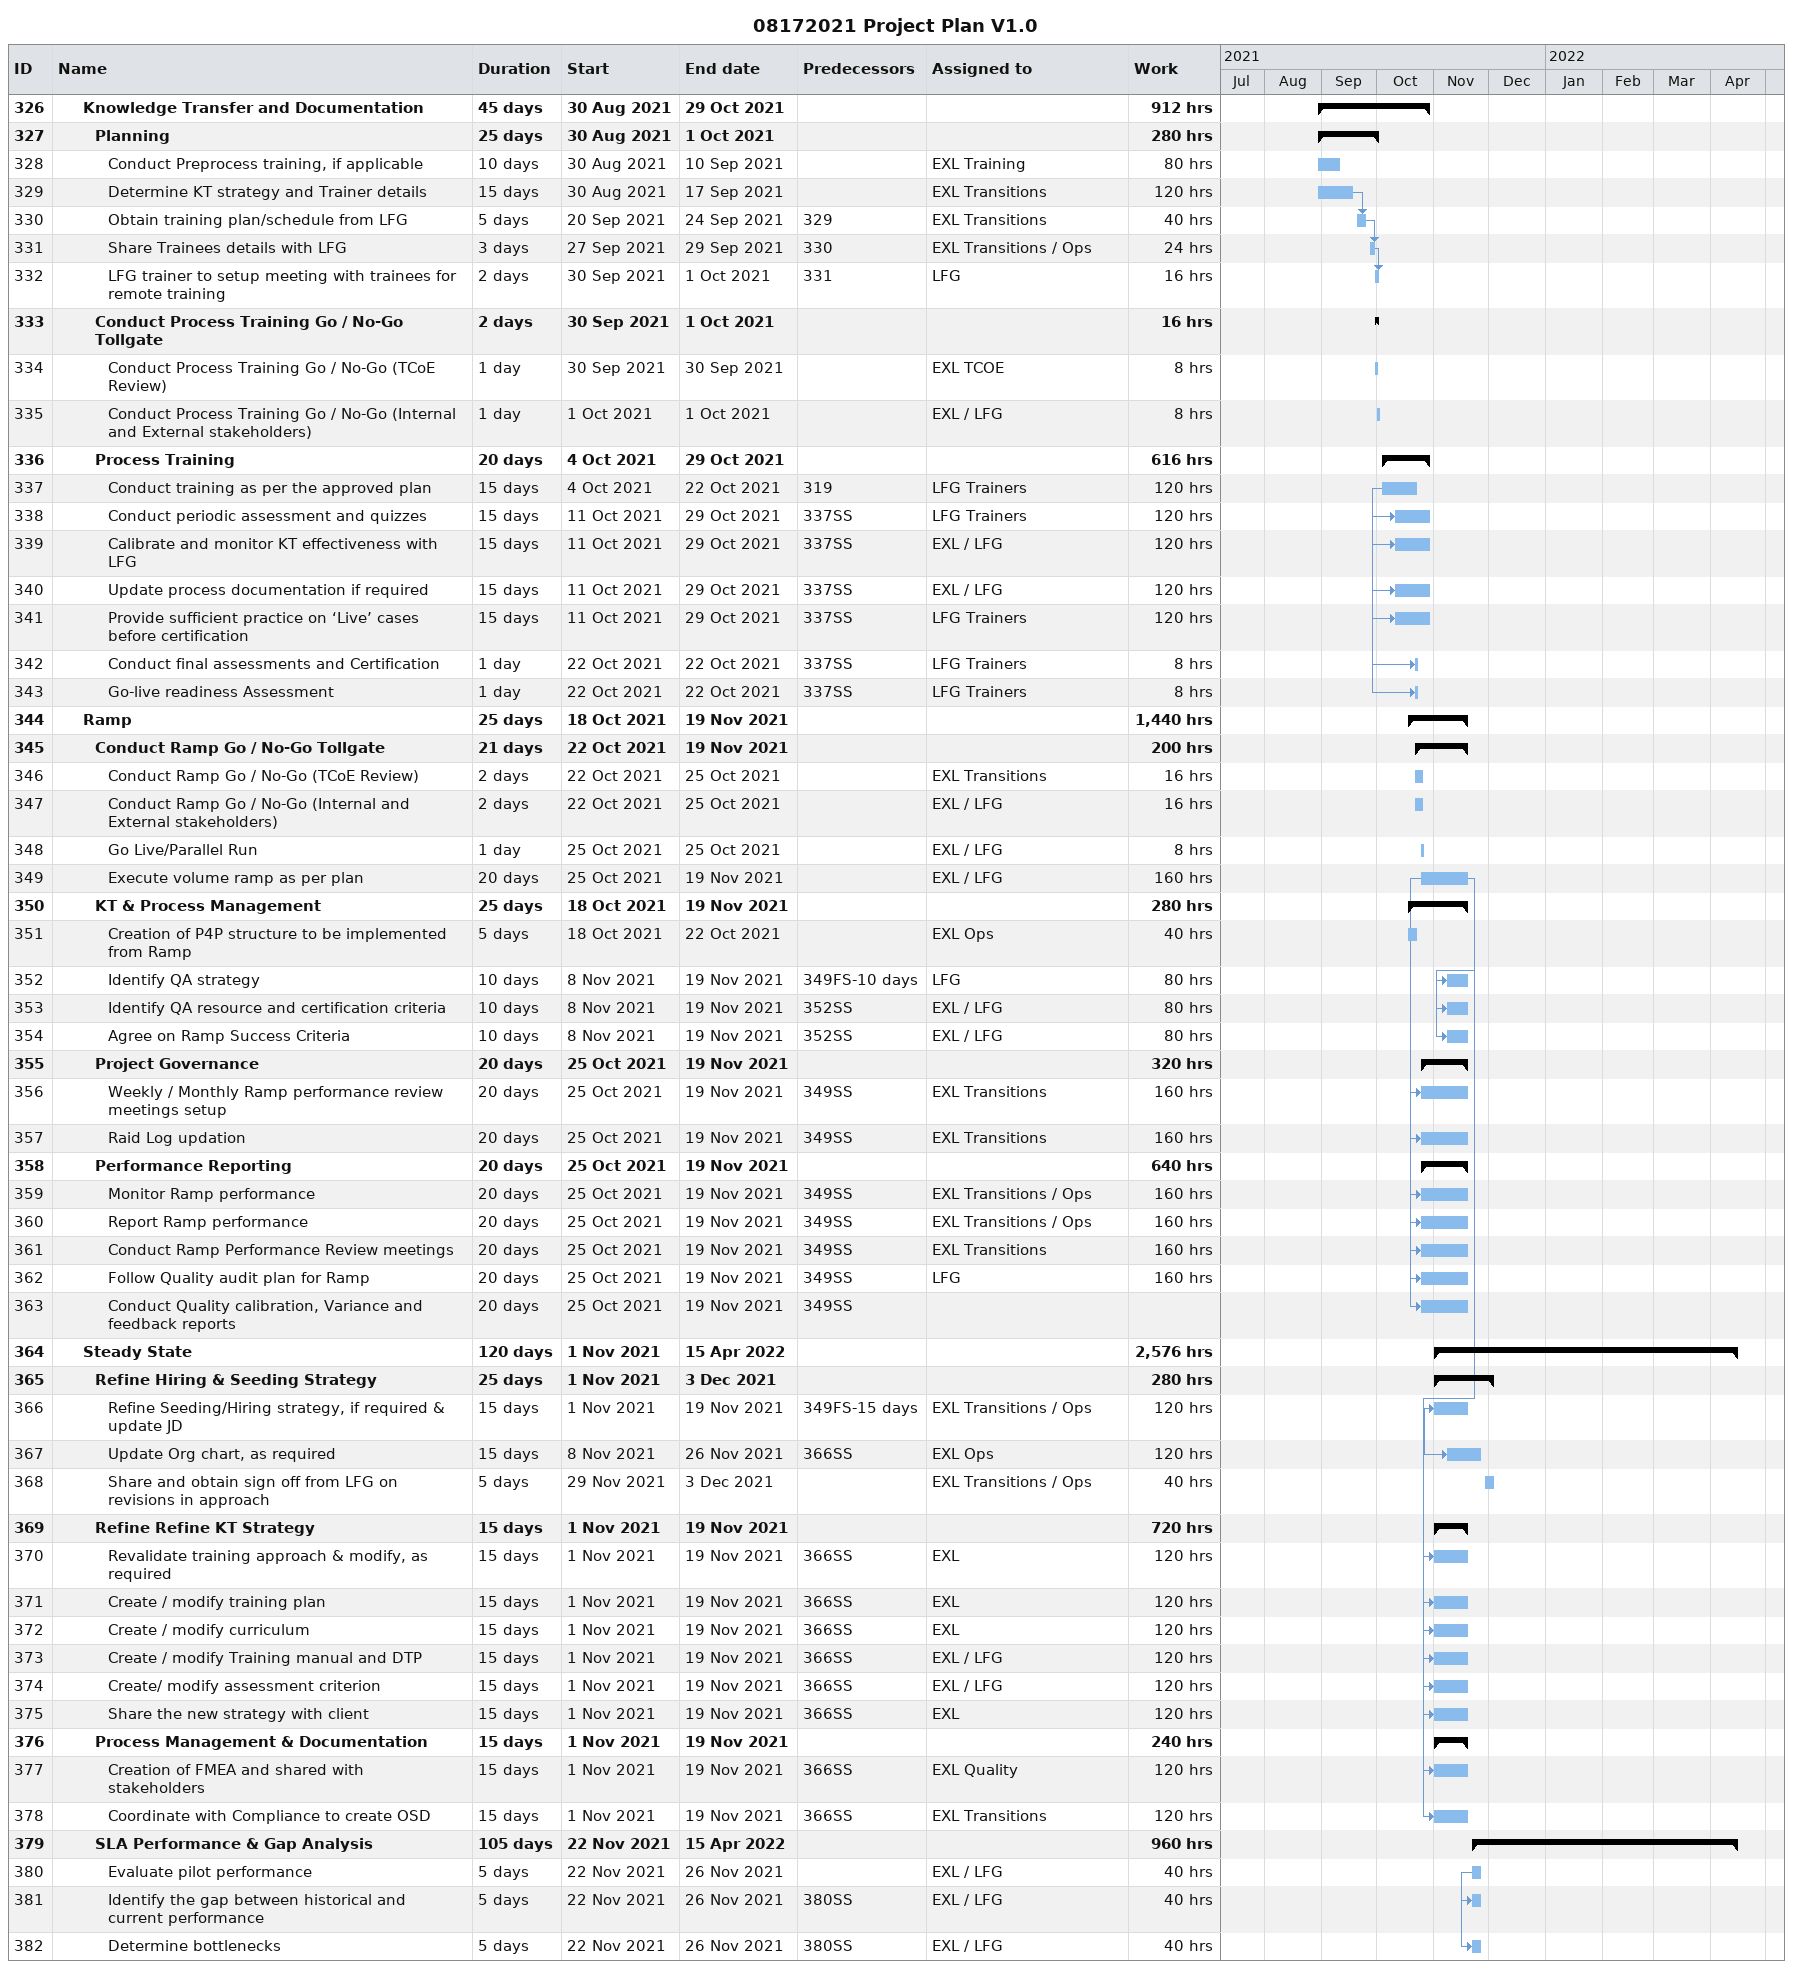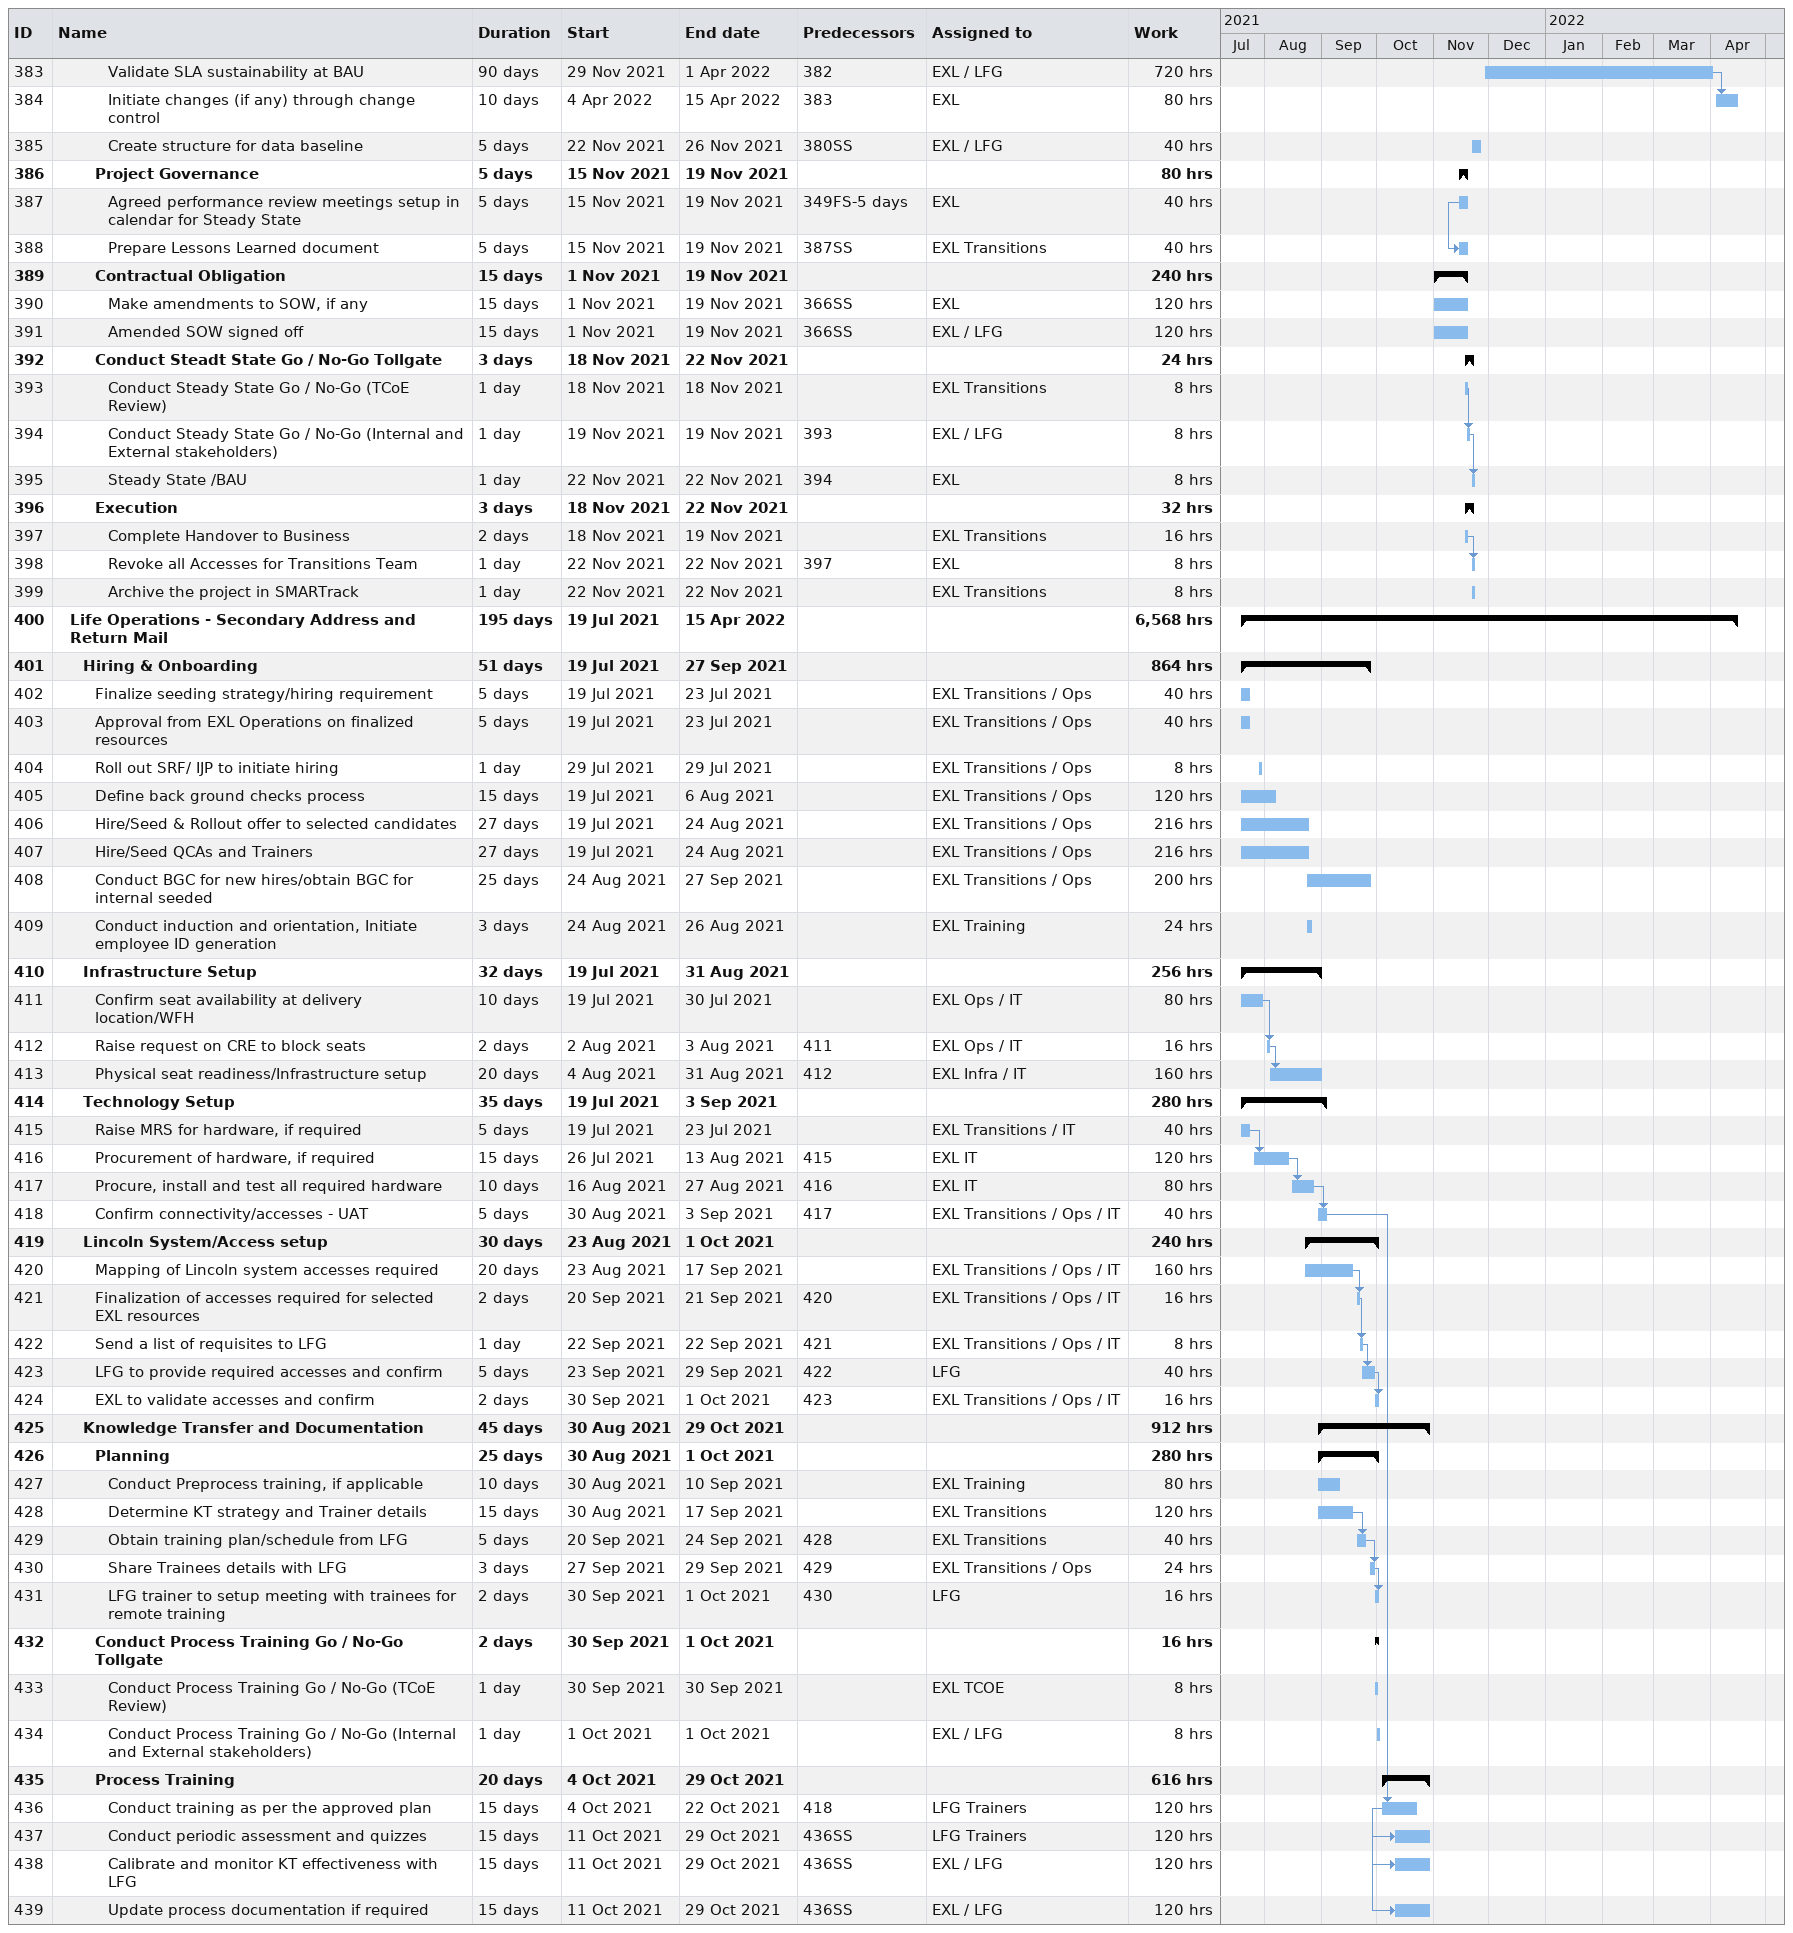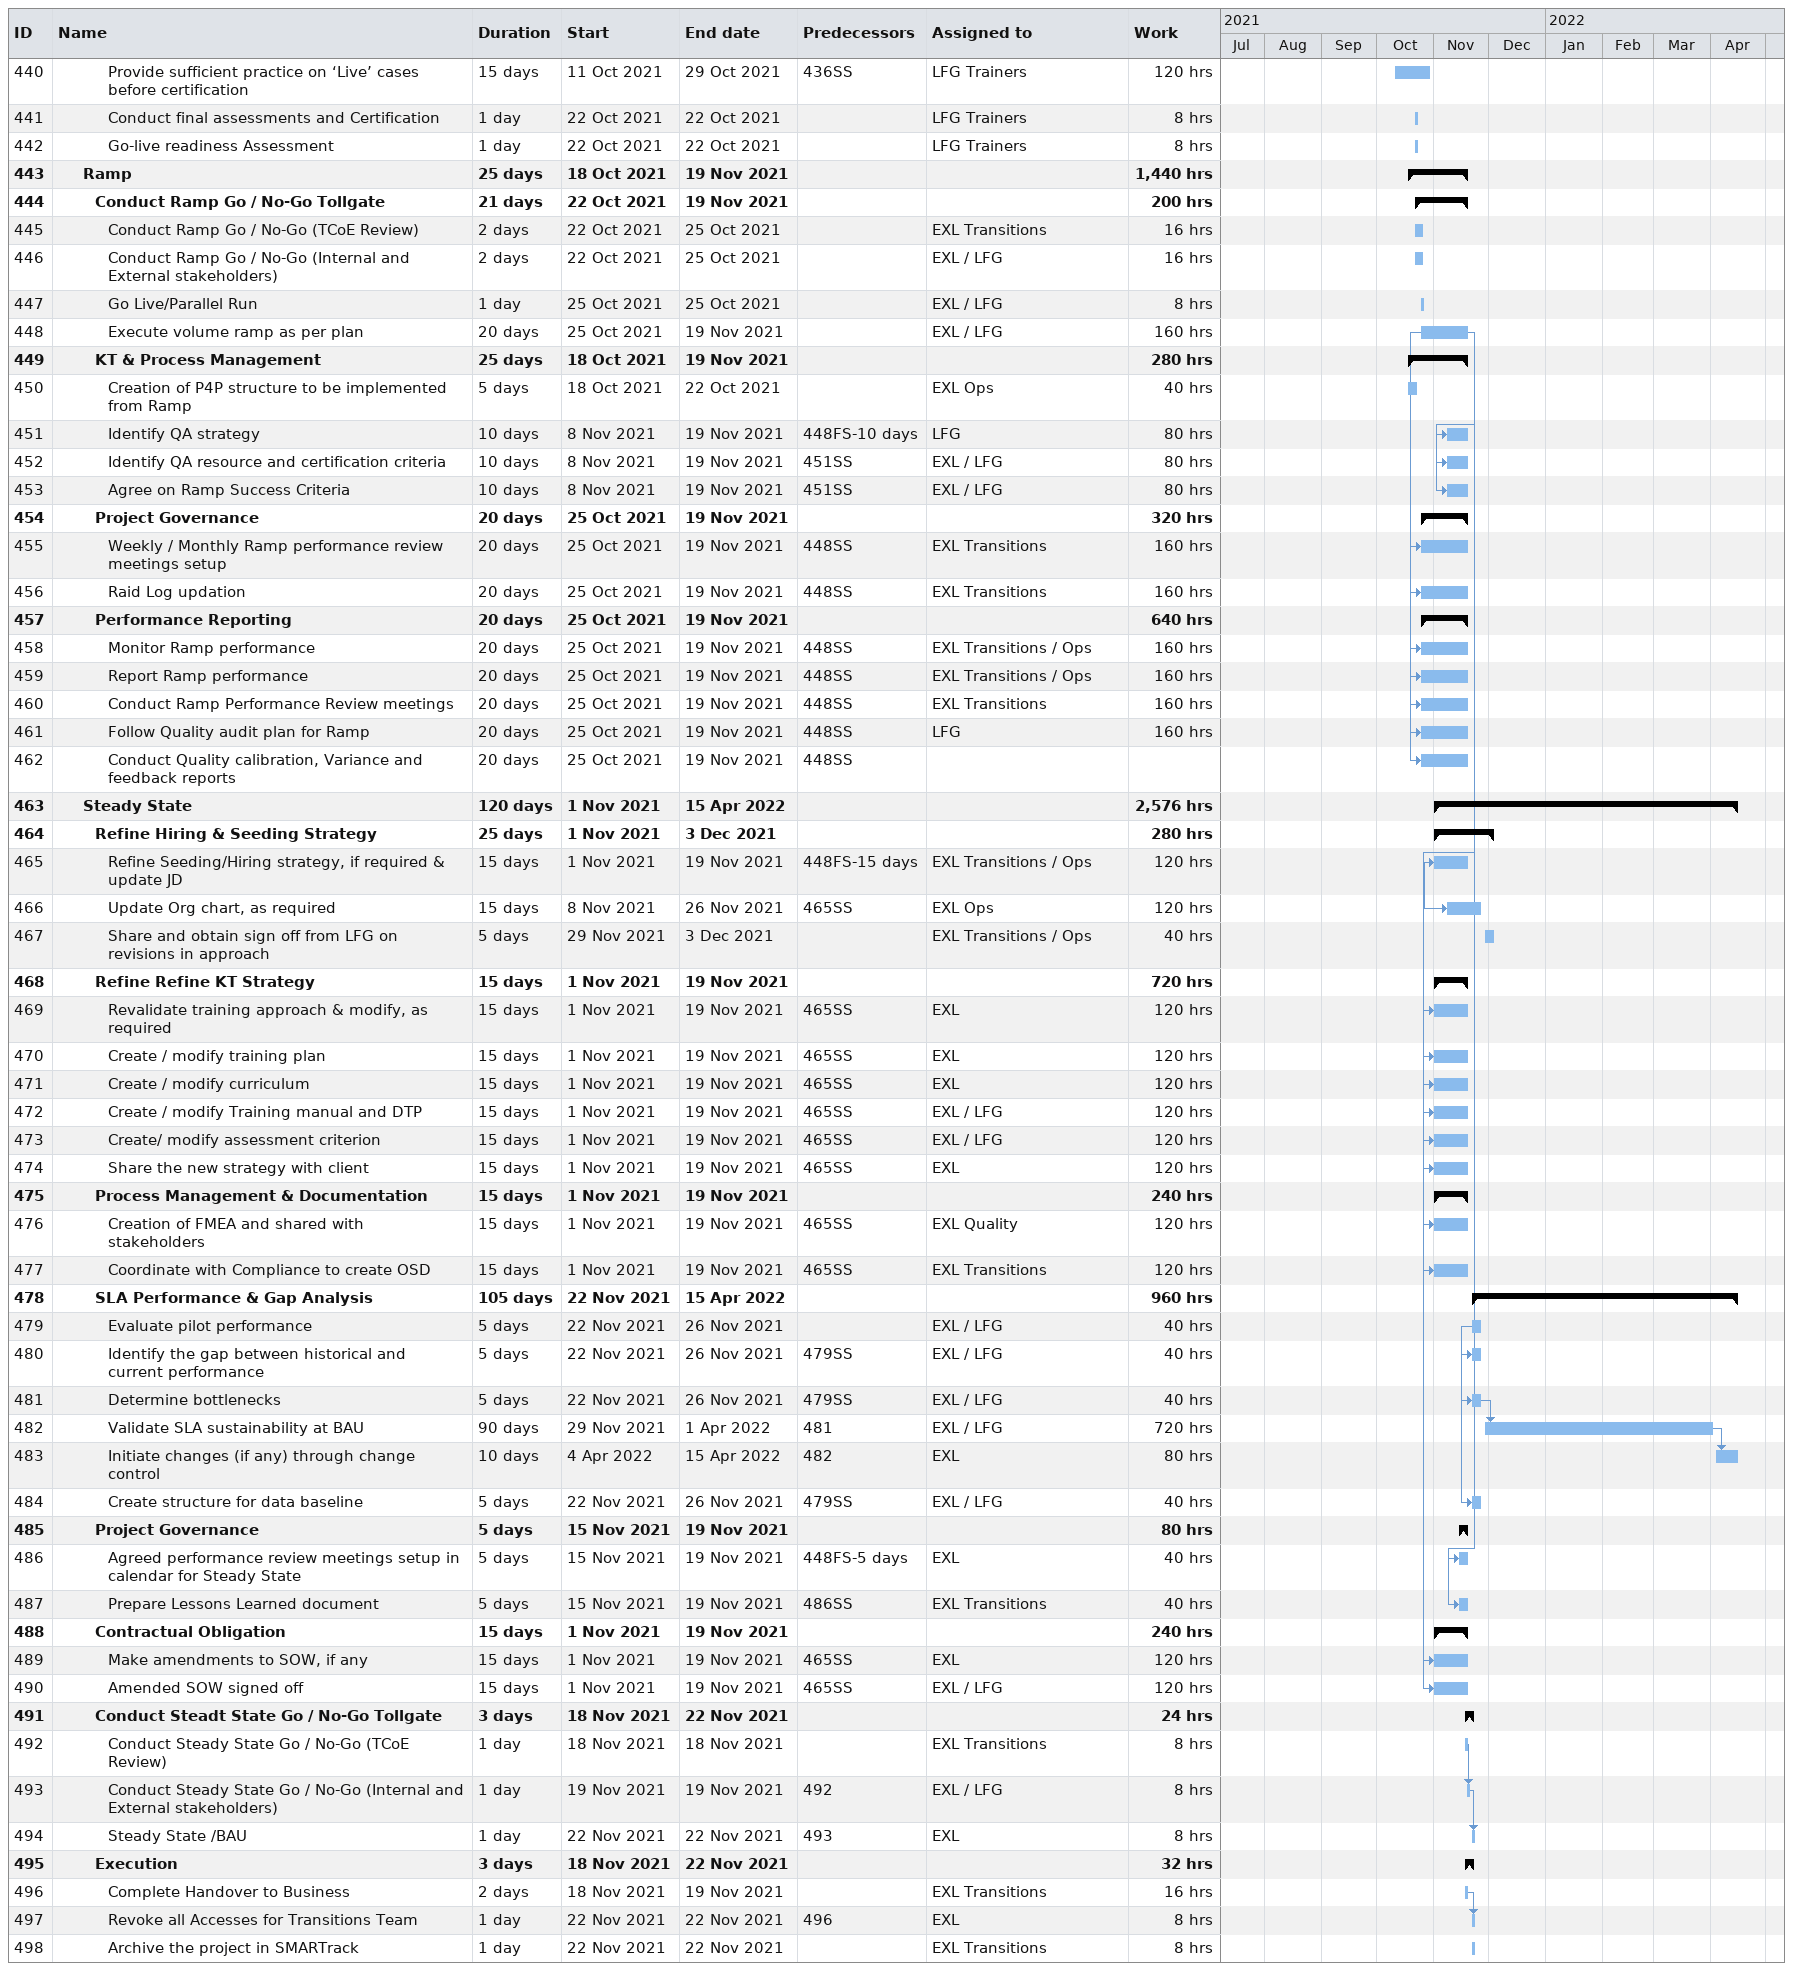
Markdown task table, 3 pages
08172021 Project Plan V1.0

| ID | Level | Task | Duration | Start | Finish | Predecessors | Resources | Work (h) |
|---|---|---|---|---|---|---|---|---|
| 326 | 3 | **Knowledge Transfer and Documentation** | 45d | 2021-08-30 | 2021-10-29 |  |  | 912 |
| 327 | 4 | **Planning** | 25d | 2021-08-30 | 2021-10-01 |  |  | 280 |
| 328 | 5 | Conduct Preprocess training, if applicable | 10d | 2021-08-30 | 2021-09-10 |  | EXL Training | 80 |
| 329 | 5 | Determine KT strategy and Trainer details | 15d | 2021-08-30 | 2021-09-17 |  | EXL Transitions | 120 |
| 330 | 5 | Obtain training plan/schedule from LFG | 5d | 2021-09-20 | 2021-09-24 | 329 | EXL Transitions | 40 |
| 331 | 5 | Share Trainees details with LFG | 3d | 2021-09-27 | 2021-09-29 | 330 | EXL Transitions / Ops | 24 |
| 332 | 5 | LFG trainer to setup meeting with trainees for remote training | 2d | 2021-09-30 | 2021-10-01 | 331 | LFG | 16 |
| 333 | 4 | **Conduct Process Training Go / No-Go Tollgate** | 2d | 2021-09-30 | 2021-10-01 |  |  | 16 |
| 334 | 5 | Conduct Process Training Go / No-Go (TCoE Review) | 1d | 2021-09-30 | 2021-09-30 |  | EXL TCOE | 8 |
| 335 | 5 | Conduct Process Training Go / No-Go (Internal and External stakeholders) | 1d | 2021-10-01 | 2021-10-01 |  | EXL / LFG | 8 |
| 336 | 4 | **Process Training** | 20d | 2021-10-04 | 2021-10-29 |  |  | 616 |
| 337 | 5 | Conduct training as per the approved plan | 15d | 2021-10-04 | 2021-10-22 | 319 | LFG Trainers | 120 |
| 338 | 5 | Conduct periodic assessment and quizzes | 15d | 2021-10-11 | 2021-10-29 | 337SS | LFG Trainers | 120 |
| 339 | 5 | Calibrate and monitor KT effectiveness with LFG | 15d | 2021-10-11 | 2021-10-29 | 337SS | EXL / LFG | 120 |
| 340 | 5 | Update process documentation if required | 15d | 2021-10-11 | 2021-10-29 | 337SS | EXL / LFG | 120 |
| 341 | 5 | Provide sufficient practice on ‘Live’ cases before certification | 15d | 2021-10-11 | 2021-10-29 | 337SS | LFG Trainers | 120 |
| 342 | 5 | Conduct final assessments and Certification | 1d | 2021-10-22 | 2021-10-22 | 337SS | LFG Trainers | 8 |
| 343 | 5 | Go-live readiness Assessment | 1d | 2021-10-22 | 2021-10-22 | 337SS | LFG Trainers | 8 |
| 344 | 3 | **Ramp** | 25d | 2021-10-18 | 2021-11-19 |  |  | 1440 |
| 345 | 4 | **Conduct Ramp Go / No-Go Tollgate** | 21d | 2021-10-22 | 2021-11-19 |  |  | 200 |
| 346 | 5 | Conduct Ramp Go / No-Go (TCoE Review) | 2d | 2021-10-22 | 2021-10-25 |  | EXL Transitions | 16 |
| 347 | 5 | Conduct Ramp Go / No-Go (Internal and External stakeholders) | 2d | 2021-10-22 | 2021-10-25 |  | EXL / LFG | 16 |
| 348 | 5 | Go Live/Parallel Run | 1d | 2021-10-25 | 2021-10-25 |  | EXL / LFG | 8 |
| 349 | 5 | Execute volume ramp as per plan | 20d | 2021-10-25 | 2021-11-19 |  | EXL / LFG | 160 |
| 350 | 4 | **KT & Process Management** | 25d | 2021-10-18 | 2021-11-19 |  |  | 280 |
| 351 | 5 | Creation of P4P structure to be implemented from Ramp | 5d | 2021-10-18 | 2021-10-22 |  | EXL Ops | 40 |
| 352 | 5 | Identify QA strategy | 10d | 2021-11-08 | 2021-11-19 | 349FS-10d | LFG | 80 |
| 353 | 5 | Identify QA resource and certification criteria | 10d | 2021-11-08 | 2021-11-19 | 352SS | EXL / LFG | 80 |
| 354 | 5 | Agree on Ramp Success Criteria | 10d | 2021-11-08 | 2021-11-19 | 352SS | EXL / LFG | 80 |
| 355 | 4 | **Project Governance** | 20d | 2021-10-25 | 2021-11-19 |  |  | 320 |
| 356 | 5 | Weekly / Monthly Ramp performance review meetings setup | 20d | 2021-10-25 | 2021-11-19 | 349SS | EXL Transitions | 160 |
| 357 | 5 | Raid Log updation | 20d | 2021-10-25 | 2021-11-19 | 349SS | EXL Transitions | 160 |
| 358 | 4 | **Performance Reporting** | 20d | 2021-10-25 | 2021-11-19 |  |  | 640 |
| 359 | 5 | Monitor Ramp performance | 20d | 2021-10-25 | 2021-11-19 | 349SS | EXL Transitions / Ops | 160 |
| 360 | 5 | Report Ramp performance | 20d | 2021-10-25 | 2021-11-19 | 349SS | EXL Transitions / Ops | 160 |
| 361 | 5 | Conduct Ramp Performance Review meetings | 20d | 2021-10-25 | 2021-11-19 | 349SS | EXL Transitions | 160 |
| 362 | 5 | Follow Quality audit plan for Ramp | 20d | 2021-10-25 | 2021-11-19 | 349SS | LFG | 160 |
| 363 | 5 | Conduct Quality calibration, Variance and feedback reports | 20d | 2021-10-25 | 2021-11-19 | 349SS |  |  |
| 364 | 3 | **Steady State** | 120d | 2021-11-01 | 2022-04-15 |  |  | 2576 |
| 365 | 4 | **Refine Hiring & Seeding Strategy** | 25d | 2021-11-01 | 2021-12-03 |  |  | 280 |
| 366 | 5 | Refine Seeding/Hiring strategy, if required & update JD | 15d | 2021-11-01 | 2021-11-19 | 349FS-15d | EXL Transitions / Ops | 120 |
| 367 | 5 | Update Org chart, as required | 15d | 2021-11-08 | 2021-11-26 | 366SS | EXL Ops | 120 |
| 368 | 5 | Share and obtain sign off from LFG on revisions in approach | 5d | 2021-11-29 | 2021-12-03 |  | EXL Transitions / Ops | 40 |
| 369 | 4 | **Refine Refine KT Strategy** | 15d | 2021-11-01 | 2021-11-19 |  |  | 720 |
| 370 | 5 | Revalidate training approach & modify, as required | 15d | 2021-11-01 | 2021-11-19 | 366SS | EXL | 120 |
| 371 | 5 | Create / modify training plan | 15d | 2021-11-01 | 2021-11-19 | 366SS | EXL | 120 |
| 372 | 5 | Create / modify curriculum | 15d | 2021-11-01 | 2021-11-19 | 366SS | EXL | 120 |
| 373 | 5 | Create / modify Training manual and DTP | 15d | 2021-11-01 | 2021-11-19 | 366SS | EXL / LFG | 120 |
| 374 | 5 | Create/ modify assessment criterion | 15d | 2021-11-01 | 2021-11-19 | 366SS | EXL / LFG | 120 |
| 375 | 5 | Share the new strategy with client | 15d | 2021-11-01 | 2021-11-19 | 366SS | EXL | 120 |
| 376 | 4 | **Process Management & Documentation** | 15d | 2021-11-01 | 2021-11-19 |  |  | 240 |
| 377 | 5 | Creation of FMEA and shared with stakeholders | 15d | 2021-11-01 | 2021-11-19 | 366SS | EXL Quality | 120 |
| 378 | 5 | Coordinate with Compliance to create OSD | 15d | 2021-11-01 | 2021-11-19 | 366SS | EXL Transitions | 120 |
| 379 | 4 | **SLA Performance & Gap Analysis** | 105d | 2021-11-22 | 2022-04-15 |  |  | 960 |
| 380 | 5 | Evaluate pilot performance | 5d | 2021-11-22 | 2021-11-26 |  | EXL / LFG | 40 |
| 381 | 5 | Identify the gap between historical and current performance | 5d | 2021-11-22 | 2021-11-26 | 380SS | EXL / LFG | 40 |
| 382 | 5 | Determine bottlenecks | 5d | 2021-11-22 | 2021-11-26 | 380SS | EXL / LFG | 40 |
| 383 | 5 | Validate SLA sustainability at BAU | 90d | 2021-11-29 | 2022-04-01 | 382 | EXL / LFG | 720 |
| 384 | 5 | Initiate changes (if any) through change control | 10d | 2022-04-04 | 2022-04-15 | 383 | EXL | 80 |
| 385 | 5 | Create structure for data baseline | 5d | 2021-11-22 | 2021-11-26 | 380SS | EXL / LFG | 40 |
| 386 | 4 | **Project Governance** | 5d | 2021-11-15 | 2021-11-19 |  |  | 80 |
| 387 | 5 | Agreed performance review meetings setup in calendar for Steady State | 5d | 2021-11-15 | 2021-11-19 | 349FS-5d | EXL | 40 |
| 388 | 5 | Prepare Lessons Learned document | 5d | 2021-11-15 | 2021-11-19 | 387SS | EXL Transitions | 40 |
| 389 | 4 | **Contractual Obligation** | 15d | 2021-11-01 | 2021-11-19 |  |  | 240 |
| 390 | 5 | Make amendments to SOW, if any | 15d | 2021-11-01 | 2021-11-19 | 366SS | EXL | 120 |
| 391 | 5 | Amended SOW signed off | 15d | 2021-11-01 | 2021-11-19 | 366SS | EXL / LFG | 120 |
| 392 | 4 | **Conduct Steadt State Go / No-Go Tollgate** | 3d | 2021-11-18 | 2021-11-22 |  |  | 24 |
| 393 | 5 | Conduct Steady State Go / No-Go (TCoE Review) | 1d | 2021-11-18 | 2021-11-18 |  | EXL Transitions | 8 |
| 394 | 5 | Conduct Steady State Go / No-Go (Internal and External stakeholders) | 1d | 2021-11-19 | 2021-11-19 | 393 | EXL / LFG | 8 |
| 395 | 5 | Steady State /BAU | 1d | 2021-11-22 | 2021-11-22 | 394 | EXL | 8 |
| 396 | 4 | **Execution** | 3d | 2021-11-18 | 2021-11-22 |  |  | 32 |
| 397 | 5 | Complete Handover to Business | 2d | 2021-11-18 | 2021-11-19 |  | EXL Transitions | 16 |
| 398 | 5 | Revoke all Accesses for Transitions Team | 1d | 2021-11-22 | 2021-11-22 | 397 | EXL | 8 |
| 399 | 5 | Archive the project in SMARTrack | 1d | 2021-11-22 | 2021-11-22 |  | EXL Transitions | 8 |
| 400 | 2 | **Life Operations - Secondary Address and Return Mail** | 195d | 2021-07-19 | 2022-04-15 |  |  | 6568 |
| 401 | 3 | **Hiring & Onboarding** | 51d | 2021-07-19 | 2021-09-27 |  |  | 864 |
| 402 | 4 | Finalize seeding strategy/hiring requirement | 5d | 2021-07-19 | 2021-07-23 |  | EXL Transitions / Ops | 40 |
| 403 | 4 | Approval from EXL Operations on finalized resources | 5d | 2021-07-19 | 2021-07-23 |  | EXL Transitions / Ops | 40 |
| 404 | 4 | Roll out SRF/ IJP to initiate hiring | 1d | 2021-07-29 | 2021-07-29 |  | EXL Transitions / Ops | 8 |
| 405 | 4 | Define back ground checks process | 15d | 2021-07-19 | 2021-08-06 |  | EXL Transitions / Ops | 120 |
| 406 | 4 | Hire/Seed & Rollout offer to selected candidates | 27d | 2021-07-19 | 2021-08-24 |  | EXL Transitions / Ops | 216 |
| 407 | 4 | Hire/Seed QCAs and Trainers | 27d | 2021-07-19 | 2021-08-24 |  | EXL Transitions / Ops | 216 |
| 408 | 4 | Conduct BGC for new hires/obtain BGC for internal seeded | 25d | 2021-08-24 | 2021-09-27 |  | EXL Transitions / Ops | 200 |
| 409 | 4 | Conduct induction and orientation, Initiate employee ID generation | 3d | 2021-08-24 | 2021-08-26 |  | EXL Training | 24 |
| 410 | 3 | **Infrastructure Setup** | 32d | 2021-07-19 | 2021-08-31 |  |  | 256 |
| 411 | 4 | Confirm seat availability at delivery location/WFH | 10d | 2021-07-19 | 2021-07-30 |  | EXL Ops / IT | 80 |
| 412 | 4 | Raise request on CRE to block seats | 2d | 2021-08-02 | 2021-08-03 | 411 | EXL Ops / IT | 16 |
| 413 | 4 | Physical seat readiness/Infrastructure setup | 20d | 2021-08-04 | 2021-08-31 | 412 | EXL Infra / IT | 160 |
| 414 | 3 | **Technology Setup** | 35d | 2021-07-19 | 2021-09-03 |  |  | 280 |
| 415 | 4 | Raise MRS for hardware, if required | 5d | 2021-07-19 | 2021-07-23 |  | EXL Transitions / IT | 40 |
| 416 | 4 | Procurement of hardware, if required | 15d | 2021-07-26 | 2021-08-13 | 415 | EXL IT | 120 |
| 417 | 4 | Procure, install and test all required hardware | 10d | 2021-08-16 | 2021-08-27 | 416 | EXL IT | 80 |
| 418 | 4 | Confirm connectivity/accesses - UAT | 5d | 2021-08-30 | 2021-09-03 | 417 | EXL Transitions / Ops / IT | 40 |
| 419 | 3 | **Lincoln System/Access setup** | 30d | 2021-08-23 | 2021-10-01 |  |  | 240 |
| 420 | 4 | Mapping of Lincoln system accesses required | 20d | 2021-08-23 | 2021-09-17 |  | EXL Transitions / Ops / IT | 160 |
| 421 | 4 | Finalization of accesses required for selected EXL resources | 2d | 2021-09-20 | 2021-09-21 | 420 | EXL Transitions / Ops / IT | 16 |
| 422 | 4 | Send a list of requisites to LFG | 1d | 2021-09-22 | 2021-09-22 | 421 | EXL Transitions / Ops / IT | 8 |
| 423 | 4 | LFG to provide required accesses and confirm | 5d | 2021-09-23 | 2021-09-29 | 422 | LFG | 40 |
| 424 | 4 | EXL to validate accesses and confirm | 2d | 2021-09-30 | 2021-10-01 | 423 | EXL Transitions / Ops / IT | 16 |
| 425 | 3 | **Knowledge Transfer and Documentation** | 45d | 2021-08-30 | 2021-10-29 |  |  | 912 |
| 426 | 4 | **Planning** | 25d | 2021-08-30 | 2021-10-01 |  |  | 280 |
| 427 | 5 | Conduct Preprocess training, if applicable | 10d | 2021-08-30 | 2021-09-10 |  | EXL Training | 80 |
| 428 | 5 | Determine KT strategy and Trainer details | 15d | 2021-08-30 | 2021-09-17 |  | EXL Transitions | 120 |
| 429 | 5 | Obtain training plan/schedule from LFG | 5d | 2021-09-20 | 2021-09-24 | 428 | EXL Transitions | 40 |
| 430 | 5 | Share Trainees details with LFG | 3d | 2021-09-27 | 2021-09-29 | 429 | EXL Transitions / Ops | 24 |
| 431 | 5 | LFG trainer to setup meeting with trainees for remote training | 2d | 2021-09-30 | 2021-10-01 | 430 | LFG | 16 |
| 432 | 4 | **Conduct Process Training Go / No-Go Tollgate** | 2d | 2021-09-30 | 2021-10-01 |  |  | 16 |
| 433 | 5 | Conduct Process Training Go / No-Go (TCoE Review) | 1d | 2021-09-30 | 2021-09-30 |  | EXL TCOE | 8 |
| 434 | 5 | Conduct Process Training Go / No-Go (Internal and External stakeholders) | 1d | 2021-10-01 | 2021-10-01 |  | EXL / LFG | 8 |
| 435 | 4 | **Process Training** | 20d | 2021-10-04 | 2021-10-29 |  |  | 616 |
| 436 | 5 | Conduct training as per the approved plan | 15d | 2021-10-04 | 2021-10-22 | 418 | LFG Trainers | 120 |
| 437 | 5 | Conduct periodic assessment and quizzes | 15d | 2021-10-11 | 2021-10-29 | 436SS | LFG Trainers | 120 |
| 438 | 5 | Calibrate and monitor KT effectiveness with LFG | 15d | 2021-10-11 | 2021-10-29 | 436SS | EXL / LFG | 120 |
| 439 | 5 | Update process documentation if required | 15d | 2021-10-11 | 2021-10-29 | 436SS | EXL / LFG | 120 |
| 440 | 5 | Provide sufficient practice on ‘Live’ cases before certification | 15d | 2021-10-11 | 2021-10-29 | 436SS | LFG Trainers | 120 |
| 441 | 5 | Conduct final assessments and Certification | 1d | 2021-10-22 | 2021-10-22 |  | LFG Trainers | 8 |
| 442 | 5 | Go-live readiness Assessment | 1d | 2021-10-22 | 2021-10-22 |  | LFG Trainers | 8 |
| 443 | 3 | **Ramp** | 25d | 2021-10-18 | 2021-11-19 |  |  | 1440 |
| 444 | 4 | **Conduct Ramp Go / No-Go Tollgate** | 21d | 2021-10-22 | 2021-11-19 |  |  | 200 |
| 445 | 5 | Conduct Ramp Go / No-Go (TCoE Review) | 2d | 2021-10-22 | 2021-10-25 |  | EXL Transitions | 16 |
| 446 | 5 | Conduct Ramp Go / No-Go (Internal and External stakeholders) | 2d | 2021-10-22 | 2021-10-25 |  | EXL / LFG | 16 |
| 447 | 5 | Go Live/Parallel Run | 1d | 2021-10-25 | 2021-10-25 |  | EXL / LFG | 8 |
| 448 | 5 | Execute volume ramp as per plan | 20d | 2021-10-25 | 2021-11-19 |  | EXL / LFG | 160 |
| 449 | 4 | **KT & Process Management** | 25d | 2021-10-18 | 2021-11-19 |  |  | 280 |
| 450 | 5 | Creation of P4P structure to be implemented from Ramp | 5d | 2021-10-18 | 2021-10-22 |  | EXL Ops | 40 |
| 451 | 5 | Identify QA strategy | 10d | 2021-11-08 | 2021-11-19 | 448FS-10d | LFG | 80 |
| 452 | 5 | Identify QA resource and certification criteria | 10d | 2021-11-08 | 2021-11-19 | 451SS | EXL / LFG | 80 |
| 453 | 5 | Agree on Ramp Success Criteria | 10d | 2021-11-08 | 2021-11-19 | 451SS | EXL / LFG | 80 |
| 454 | 4 | **Project Governance** | 20d | 2021-10-25 | 2021-11-19 |  |  | 320 |
| 455 | 5 | Weekly / Monthly Ramp performance review meetings setup | 20d | 2021-10-25 | 2021-11-19 | 448SS | EXL Transitions | 160 |
| 456 | 5 | Raid Log updation | 20d | 2021-10-25 | 2021-11-19 | 448SS | EXL Transitions | 160 |
| 457 | 4 | **Performance Reporting** | 20d | 2021-10-25 | 2021-11-19 |  |  | 640 |
| 458 | 5 | Monitor Ramp performance | 20d | 2021-10-25 | 2021-11-19 | 448SS | EXL Transitions / Ops | 160 |
| 459 | 5 | Report Ramp performance | 20d | 2021-10-25 | 2021-11-19 | 448SS | EXL Transitions / Ops | 160 |
| 460 | 5 | Conduct Ramp Performance Review meetings | 20d | 2021-10-25 | 2021-11-19 | 448SS | EXL Transitions | 160 |
| 461 | 5 | Follow Quality audit plan for Ramp | 20d | 2021-10-25 | 2021-11-19 | 448SS | LFG | 160 |
| 462 | 5 | Conduct Quality calibration, Variance and feedback reports | 20d | 2021-10-25 | 2021-11-19 | 448SS |  |  |
| 463 | 3 | **Steady State** | 120d | 2021-11-01 | 2022-04-15 |  |  | 2576 |
| 464 | 4 | **Refine Hiring & Seeding Strategy** | 25d | 2021-11-01 | 2021-12-03 |  |  | 280 |
| 465 | 5 | Refine Seeding/Hiring strategy, if required & update JD | 15d | 2021-11-01 | 2021-11-19 | 448FS-15d | EXL Transitions / Ops | 120 |
| 466 | 5 | Update Org chart, as required | 15d | 2021-11-08 | 2021-11-26 | 465SS | EXL Ops | 120 |
| 467 | 5 | Share and obtain sign off from LFG on revisions in approach | 5d | 2021-11-29 | 2021-12-03 |  | EXL Transitions / Ops | 40 |
| 468 | 4 | **Refine Refine KT Strategy** | 15d | 2021-11-01 | 2021-11-19 |  |  | 720 |
| 469 | 5 | Revalidate training approach & modify, as required | 15d | 2021-11-01 | 2021-11-19 | 465SS | EXL | 120 |
| 470 | 5 | Create / modify training plan | 15d | 2021-11-01 | 2021-11-19 | 465SS | EXL | 120 |
| 471 | 5 | Create / modify curriculum | 15d | 2021-11-01 | 2021-11-19 | 465SS | EXL | 120 |
| 472 | 5 | Create / modify Training manual and DTP | 15d | 2021-11-01 | 2021-11-19 | 465SS | EXL / LFG | 120 |
| 473 | 5 | Create/ modify assessment criterion | 15d | 2021-11-01 | 2021-11-19 | 465SS | EXL / LFG | 120 |
| 474 | 5 | Share the new strategy with client | 15d | 2021-11-01 | 2021-11-19 | 465SS | EXL | 120 |
| 475 | 4 | **Process Management & Documentation** | 15d | 2021-11-01 | 2021-11-19 |  |  | 240 |
| 476 | 5 | Creation of FMEA and shared with stakeholders | 15d | 2021-11-01 | 2021-11-19 | 465SS | EXL Quality | 120 |
| 477 | 5 | Coordinate with Compliance to create OSD | 15d | 2021-11-01 | 2021-11-19 | 465SS | EXL Transitions | 120 |
| 478 | 4 | **SLA Performance & Gap Analysis** | 105d | 2021-11-22 | 2022-04-15 |  |  | 960 |
| 479 | 5 | Evaluate pilot performance | 5d | 2021-11-22 | 2021-11-26 |  | EXL / LFG | 40 |
| 480 | 5 | Identify the gap between historical and current performance | 5d | 2021-11-22 | 2021-11-26 | 479SS | EXL / LFG | 40 |
| 481 | 5 | Determine bottlenecks | 5d | 2021-11-22 | 2021-11-26 | 479SS | EXL / LFG | 40 |
| 482 | 5 | Validate SLA sustainability at BAU | 90d | 2021-11-29 | 2022-04-01 | 481 | EXL / LFG | 720 |
| 483 | 5 | Initiate changes (if any) through change control | 10d | 2022-04-04 | 2022-04-15 | 482 | EXL | 80 |
| 484 | 5 | Create structure for data baseline | 5d | 2021-11-22 | 2021-11-26 | 479SS | EXL / LFG | 40 |
| 485 | 4 | **Project Governance** | 5d | 2021-11-15 | 2021-11-19 |  |  | 80 |
| 486 | 5 | Agreed performance review meetings setup in calendar for Steady State | 5d | 2021-11-15 | 2021-11-19 | 448FS-5d | EXL | 40 |
| 487 | 5 | Prepare Lessons Learned document | 5d | 2021-11-15 | 2021-11-19 | 486SS | EXL Transitions | 40 |
| 488 | 4 | **Contractual Obligation** | 15d | 2021-11-01 | 2021-11-19 |  |  | 240 |
| 489 | 5 | Make amendments to SOW, if any | 15d | 2021-11-01 | 2021-11-19 | 465SS | EXL | 120 |
| 490 | 5 | Amended SOW signed off | 15d | 2021-11-01 | 2021-11-19 | 465SS | EXL / LFG | 120 |
| 491 | 4 | **Conduct Steadt State Go / No-Go Tollgate** | 3d | 2021-11-18 | 2021-11-22 |  |  | 24 |
| 492 | 5 | Conduct Steady State Go / No-Go (TCoE Review) | 1d | 2021-11-18 | 2021-11-18 |  | EXL Transitions | 8 |
| 493 | 5 | Conduct Steady State Go / No-Go (Internal and External stakeholders) | 1d | 2021-11-19 | 2021-11-19 | 492 | EXL / LFG | 8 |
| 494 | 5 | Steady State /BAU | 1d | 2021-11-22 | 2021-11-22 | 493 | EXL | 8 |
| 495 | 4 | **Execution** | 3d | 2021-11-18 | 2021-11-22 |  |  | 32 |
| 496 | 5 | Complete Handover to Business | 2d | 2021-11-18 | 2021-11-19 |  | EXL Transitions | 16 |
| 497 | 5 | Revoke all Accesses for Transitions Team | 1d | 2021-11-22 | 2021-11-22 | 496 | EXL | 8 |
| 498 | 5 | Archive the project in SMARTrack | 1d | 2021-11-22 | 2021-11-22 |  | EXL Transitions | 8 |
